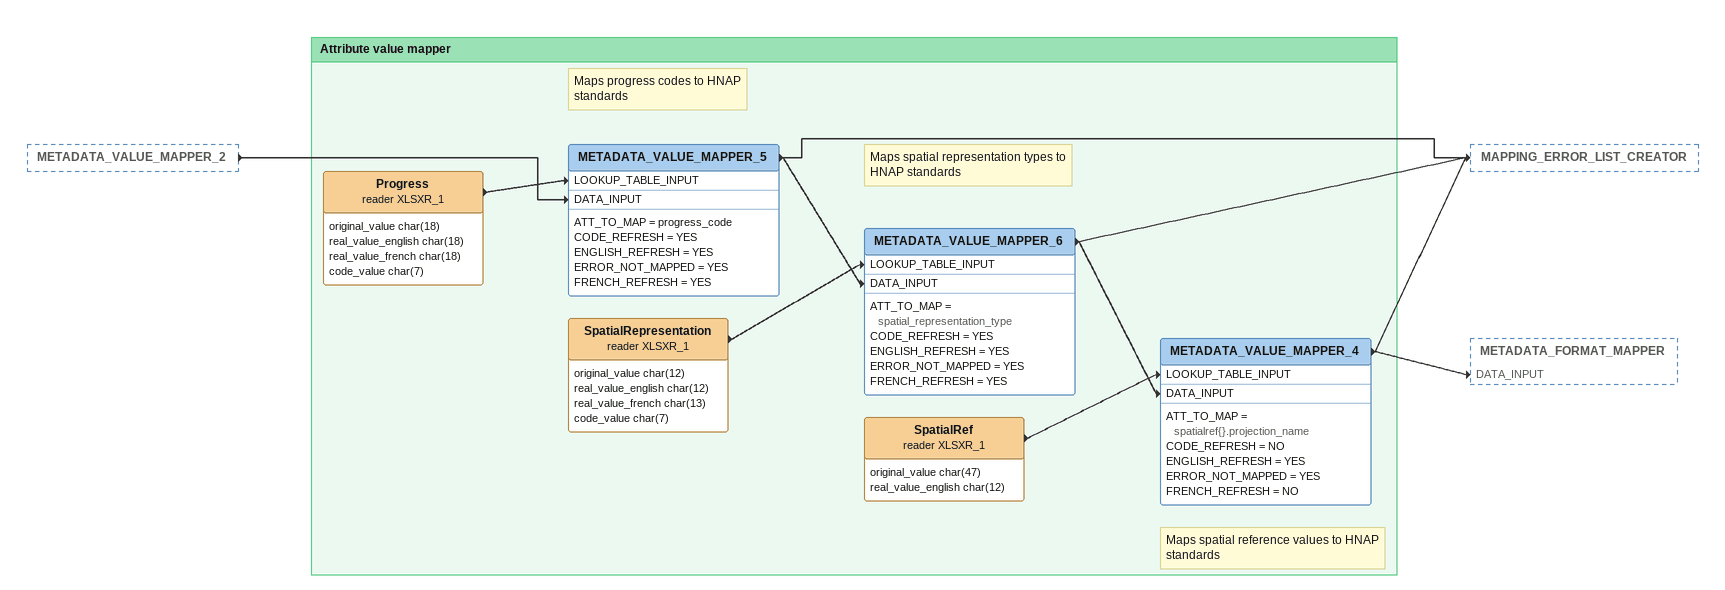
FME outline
METADATA_VALUE_MAPPER_2 [outside]
    -> METADATA_VALUE_MAPPER_5 [DATA_INPUT]

Bookmark: Attribute value mapper
Progress (reader XLSXR_1)
    attributes: original_value char(18), real_value_english char(18), real_value_french char(18), code_value char(7)
    -> METADATA_VALUE_MAPPER_5 [LOOKUP_TABLE_INPUT]
Note: Maps progress codes to HNAP standards
METADATA_VALUE_MAPPER_5
    ATT_TO_MAP = progress_code
    CODE_REFRESH = YES
    ENGLISH_REFRESH = YES
    ERROR_NOT_MAPPED = YES
    FRENCH_REFRESH = YES
    -> METADATA_VALUE_MAPPER_6 [DATA_INPUT]
    -> MAPPING_ERROR_LIST_CREATOR
SpatialRepresentation (reader XLSXR_1)
    attributes: original_value char(12), real_value_english char(12), real_value_french char(13), code_value char(7)
    -> METADATA_VALUE_MAPPER_6 [LOOKUP_TABLE_INPUT]
Note: Maps spatial representation types to HNAP standards
METADATA_VALUE_MAPPER_6
    ATT_TO_MAP = spatial_representation_type
    CODE_REFRESH = YES
    ENGLISH_REFRESH = YES
    ERROR_NOT_MAPPED = YES
    FRENCH_REFRESH = YES
    -> METADATA_VALUE_MAPPER_4 [DATA_INPUT]
    -> MAPPING_ERROR_LIST_CREATOR
SpatialRef (reader XLSXR_1)
    attributes: original_value char(47), real_value_english char(12)
    -> METADATA_VALUE_MAPPER_4 [LOOKUP_TABLE_INPUT]
Note: Maps spatial reference values to HNAP standards
METADATA_VALUE_MAPPER_4
    ATT_TO_MAP = spatialref{}.projection_name
    CODE_REFRESH = NO
    ENGLISH_REFRESH = YES
    ERROR_NOT_MAPPED = YES
    FRENCH_REFRESH = NO
    -> METADATA_FORMAT_MAPPER [DATA_INPUT]
    -> MAPPING_ERROR_LIST_CREATOR
